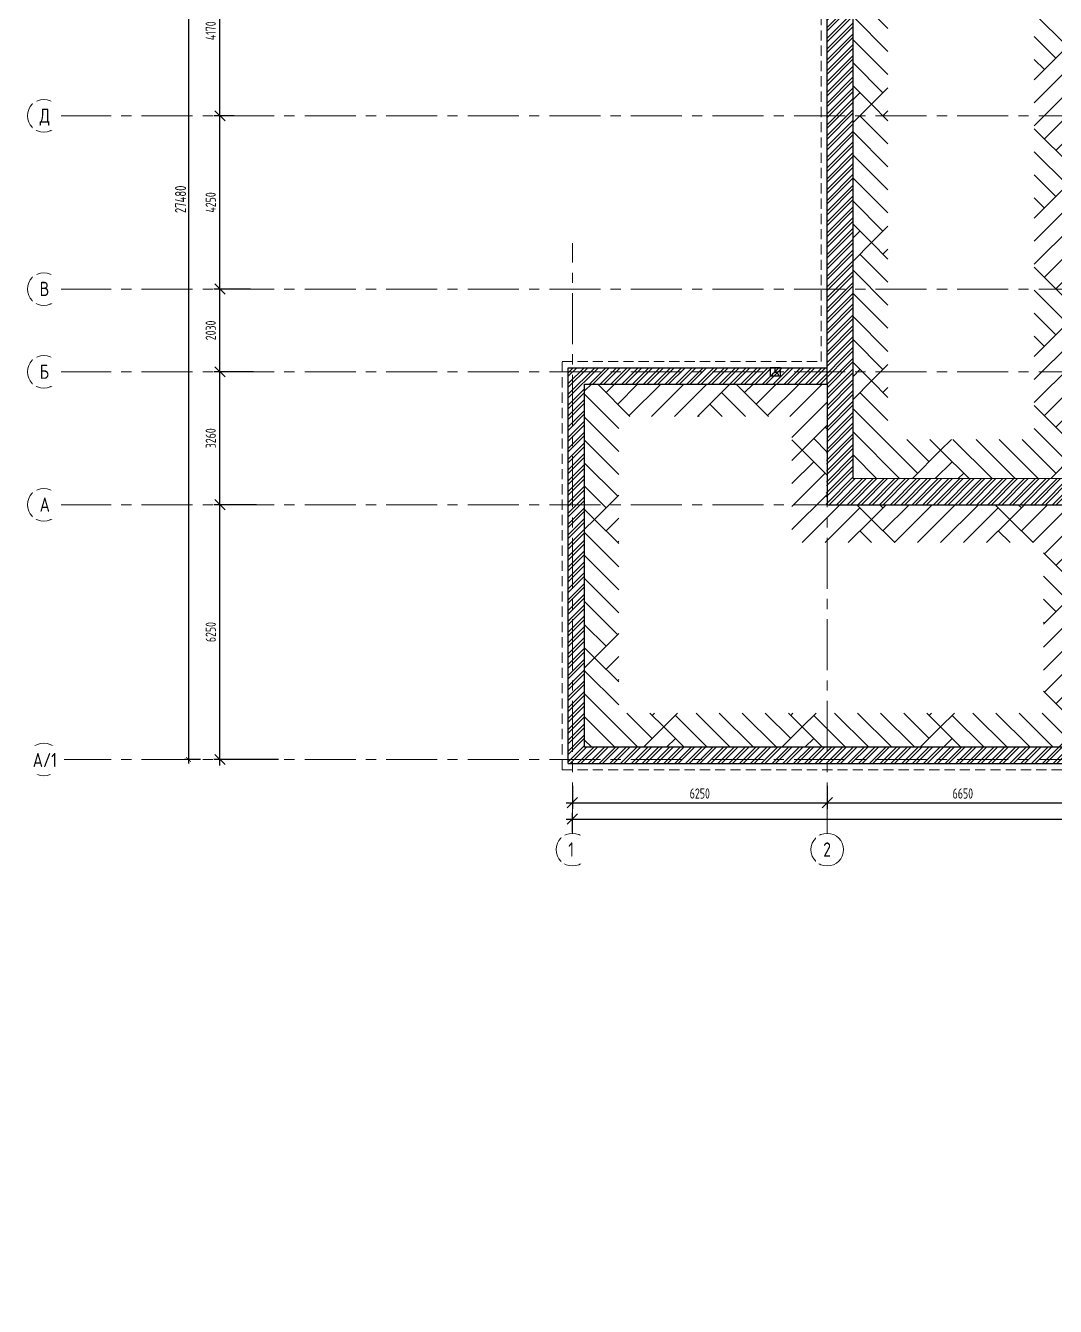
# Model space of a CAD drawing. Header units: millimetres. Extents: x -8689834 to 9419935, y -370377 to 166066.
# Drawn here: x -360149 to -334898, y 41791 to 73207 of the extents above; entities that cross this region are included whole.
import ezdxf
from ezdxf import colors
from ezdxf.entities.mleader import LeaderData, LeaderLine
from ezdxf.math import Vec2, Vec3

# ---------------------------------------------------------------- set-up
doc = ezdxf.new("R2010")
doc.units = ezdxf.units.MM
doc.header["$MEASUREMENT"] = 0
doc.linetypes.add('CENTER', pattern=[2, 1.25, -0.25, 0.25, -0.25])
doc.linetypes.add('TRATTEGGIATA', pattern=[0.75, 0.5, -0.25])
doc.layers.get('0').update_dxf_attribs({"color": 250, "lineweight": 9})
for name, color, linetype, lineweight in [('1 этаж тонкие линии!', 250, 'Continuous', 0), ('АР_МосжилНии_Стены', 127, 'Continuous', 30), ('АР_Оси', 195, 'Continuous', 9), ('АР_Оси размеры', 164, 'Continuous', 9), ('АР_Отметки', 250, 'Continuous', 15), ('АР_Штриховка кирпич', 250, 'Continuous', 9), ('Подвал', 250, 'Continuous', 30), ('тх разм', 250, 'Continuous', 9)]:
    doc.layers.add(name, color=color, linetype=linetype, lineweight=lineweight)
doc.styles.add('ISOCPEUR', font='isocpeur.ttf', dxfattribs={"width": 0.7})
doc.styles.add('ГОСТ 2.304', font='isocpeur.ttf', dxfattribs={"width": 0.7})
doc.dimstyles.new('R_100', dxfattribs={"dimtxt": 270, "dimasz": 120, "dimexe": 100, "dimexo": 0, "dimgap": 60, "dimtad": 1, "dimdec": 0, "dimrnd": 5, "dimzin": 0, "dimdsep": 46, "dimtxsty": 'ISOCPEUR', "dimblk": 'ARCHTICK', "dimcen": 0, "dimdle": 100, "dimclrd": 256, "dimclre": 256, "dimclrt": 256, "dimadec": 0, "dimazin": 0, "dimtfac": 2, "dimtdec": 0, "dimtofl": 0, "dimtmove": 1, "dimatfit": 3, "dimfxl": 1, "dimtvp": 3, "dimtolj": 1, "dimtzin": 0, "dimarcsym": 0})
doc.dimstyles.new('СПДС', dxfattribs={"dimscale": 100, "dimtxt": 2.5, "dimasz": 2.5, "dimexe": 1.5, "dimexo": 0, "dimgap": 1, "dimtad": 1, "dimdec": 0, "dimrnd": 1, "dimtxsty": 'ГОСТ 2.304', "dimblk": 'OBLIQUE', "dimcen": 2.5, "dimdle": 1.5, "dimadec": 0, "dimazin": 2, "dimtfac": 0.75, "dimtdec": 0, "dimtmove": 1, "dimatfit": 3, "dimfxl": 1, "dimtolj": 1, "dimarcsym": 1})

# ---------------------------------------------------------------- blocks, each defined once
blk = doc.blocks.new('_Oblique')
at = {"color": 0, "linetype": 'ByBlock', "lineweight": -2}
blk.add_line((-0.5, -0.5), (0.5, 0.5), dxfattribs=at)
blk = doc.blocks.new('*D480')
at = {"layer": 'АР_Оси размеры', "color": 0, "lineweight": -2, "ltscale": 100, "transparency": 16777216}
for p, q in [((-355385, 55056), (-355385, 61606)), ((-354486, 61456), (-355535, 61456)), ((-353951, 55206), (-355535, 55206))]:
    blk.add_line(p, q, dxfattribs=at)
at = {"layer": 'АР_Оси размеры', "color": 0, "lineweight": -2, "ltscale": 100, "transparency": 16777216, "xscale": 250, "yscale": 250, "zscale": 250}
for p, rotation in [((-355385, 61456), 90), ((-355385, 55206), 270)]:
    blk.add_blockref('_Oblique', p, dxfattribs=dict(at, rotation=rotation))
at = {"layer": 'АР_Оси размеры', "color": 0, "ltscale": 100, "transparency": 16777216, "insert": (-355610, 58331), "char_height": 250, "attachment_point": 5, "rotation": 90, "style": 'ГОСТ 2.304'}
blk.add_mtext('\\A1;6250', dxfattribs=at)
blk = doc.blocks.new('*D481')
at = {"layer": 'АР_Оси размеры', "color": 0, "lineweight": -2, "ltscale": 100, "transparency": 16777216}
for p, q in [((-355385, 61306), (-355385, 64866)), ((-354563, 64716), (-355535, 64716)), ((-354486, 61456), (-355535, 61456))]:
    blk.add_line(p, q, dxfattribs=at)
at = {"layer": 'АР_Оси размеры', "color": 0, "lineweight": -2, "ltscale": 100, "transparency": 16777216, "xscale": 250, "yscale": 250, "zscale": 250}
for p, rotation in [((-355385, 64716), 90), ((-355385, 61456), 270)]:
    blk.add_blockref('_Oblique', p, dxfattribs=dict(at, rotation=rotation))
at = {"layer": 'АР_Оси размеры', "color": 0, "ltscale": 100, "transparency": 16777216, "insert": (-355610, 63086), "char_height": 250, "attachment_point": 5, "rotation": 90, "style": 'ГОСТ 2.304'}
blk.add_mtext('\\A1;3260', dxfattribs=at)
blk = doc.blocks.new('*D462')
at = {"layer": 'АР_Оси размеры', "color": 0, "lineweight": -2, "ltscale": 100, "transparency": 16777216}
for p, q in [((-354637, 66746), (-355535, 66746)), ((-355385, 64566), (-355385, 66896)), ((-354563, 64716), (-355535, 64716))]:
    blk.add_line(p, q, dxfattribs=at)
at = {"layer": 'АР_Оси размеры', "color": 0, "lineweight": -2, "ltscale": 100, "transparency": 16777216, "xscale": 250, "yscale": 250, "zscale": 250}
for p, rotation in [((-355385, 66746), 90), ((-355385, 64716), 270)]:
    blk.add_blockref('_Oblique', p, dxfattribs=dict(at, rotation=rotation))
at = {"layer": 'АР_Оси размеры', "color": 0, "ltscale": 100, "transparency": 16777216, "insert": (-355610, 65731), "char_height": 250, "attachment_point": 5, "rotation": 90, "style": 'ГОСТ 2.304'}
blk.add_mtext('\\A1;2030', dxfattribs=at)
blk = doc.blocks.new('*D463')
at = {"layer": 'АР_Оси размеры', "color": 0, "lineweight": -2, "ltscale": 100, "transparency": 16777216}
for p, q in [((-355385, 66596), (-355385, 71146)), ((-355035, 70996), (-355535, 70996)), ((-354637, 66746), (-355535, 66746))]:
    blk.add_line(p, q, dxfattribs=at)
at = {"layer": 'АР_Оси размеры', "color": 0, "lineweight": -2, "ltscale": 100, "transparency": 16777216, "xscale": 250, "yscale": 250, "zscale": 250}
for p, rotation in [((-355385, 70996), 90), ((-355385, 66746), 270)]:
    blk.add_blockref('_Oblique', p, dxfattribs=dict(at, rotation=rotation))
at = {"layer": 'АР_Оси размеры', "color": 0, "ltscale": 100, "transparency": 16777216, "insert": (-355610, 68871), "char_height": 250, "attachment_point": 5, "rotation": 90, "style": 'ГОСТ 2.304'}
blk.add_mtext('\\A1;4250', dxfattribs=at)
blk = doc.blocks.new('*D464')
at = {"layer": 'АР_Оси размеры', "color": 0, "lineweight": -2, "ltscale": 100, "transparency": 16777216}
for p, q in [((-354567, 75166), (-355535, 75166)), ((-355385, 70846), (-355385, 75316)), ((-355035, 70996), (-355535, 70996))]:
    blk.add_line(p, q, dxfattribs=at)
at = {"layer": 'АР_Оси размеры', "color": 0, "lineweight": -2, "ltscale": 100, "transparency": 16777216, "xscale": 250, "yscale": 250, "zscale": 250}
for p, rotation in [((-355385, 75166), 90), ((-355385, 70996), 270)]:
    blk.add_blockref('_Oblique', p, dxfattribs=dict(at, rotation=rotation))
at = {"layer": 'АР_Оси размеры', "color": 0, "ltscale": 100, "transparency": 16777216, "insert": (-355610, 73081), "char_height": 250, "attachment_point": 5, "rotation": 90, "style": 'ГОСТ 2.304'}
blk.add_mtext('\\A1;4170', dxfattribs=at)
blk = doc.blocks.new('*D491')
at = {"layer": 'АР_Оси размеры', "color": 0, "lineweight": -2, "ltscale": 100, "transparency": 16777216}
for p, q in [((-346742, 54557), (-346742, 53997)), ((-340492, 54557), (-340492, 53997)), ((-346892, 54147), (-340342, 54147))]:
    blk.add_line(p, q, dxfattribs=at)
at = {"layer": 'АР_Оси размеры', "color": 0, "lineweight": -2, "ltscale": 100, "transparency": 16777216, "xscale": 250, "yscale": 250, "zscale": 250, "rotation": 180}
blk.add_blockref('_Oblique', (-346742, 54147), dxfattribs=at)
at = {"layer": 'АР_Оси размеры', "color": 0, "lineweight": -2, "ltscale": 100, "transparency": 16777216, "xscale": 250, "yscale": 250, "zscale": 250}
blk.add_blockref('_Oblique', (-340492, 54147), dxfattribs=at)
at = {"layer": 'АР_Оси размеры', "color": 0, "ltscale": 100, "transparency": 16777216, "insert": (-343617, 54372), "char_height": 250, "attachment_point": 5, "style": 'ГОСТ 2.304'}
blk.add_mtext('\\A1;6250', dxfattribs=at)
blk = doc.blocks.new('*D492')
at = {"layer": 'АР_Оси размеры', "color": 0, "lineweight": -2, "ltscale": 100, "transparency": 16777216}
for p, q in [((-333842, 54971), (-333842, 53997)), ((-340492, 54557), (-340492, 53997)), ((-340642, 54147), (-333692, 54147))]:
    blk.add_line(p, q, dxfattribs=at)
at = {"layer": 'АР_Оси размеры', "color": 0, "lineweight": -2, "ltscale": 100, "transparency": 16777216, "xscale": 250, "yscale": 250, "zscale": 250, "rotation": 180}
blk.add_blockref('_Oblique', (-340492, 54147), dxfattribs=at)
at = {"layer": 'АР_Оси размеры', "color": 0, "lineweight": -2, "ltscale": 100, "transparency": 16777216, "xscale": 250, "yscale": 250, "zscale": 250}
blk.add_blockref('_Oblique', (-333842, 54147), dxfattribs=at)
at = {"layer": 'АР_Оси размеры', "color": 0, "ltscale": 100, "transparency": 16777216, "insert": (-337167, 54372), "char_height": 250, "attachment_point": 5, "style": 'ГОСТ 2.304'}
blk.add_mtext('\\A1;6650', dxfattribs=at)
blk = doc.blocks.new('*D490')
at = {"layer": 'АР_Оси размеры', "color": 0, "lineweight": -2, "ltscale": 100, "transparency": 16777216}
for p, q in [((-346892, 53745), (-278177, 53745)), ((-346742, 53419), (-346742, 53895)), ((-278327, 53419), (-278327, 53895))]:
    blk.add_line(p, q, dxfattribs=at)
at = {"layer": 'АР_Оси размеры', "color": 0, "lineweight": -2, "ltscale": 100, "transparency": 16777216, "xscale": 250, "yscale": 250, "zscale": 250, "rotation": 180}
blk.add_blockref('_Oblique', (-346742, 53745), dxfattribs=at)
at = {"layer": 'АР_Оси размеры', "color": 0, "lineweight": -2, "ltscale": 100, "transparency": 16777216, "xscale": 250, "yscale": 250, "zscale": 250}
blk.add_blockref('_Oblique', (-278327, 53745), dxfattribs=at)
at = {"layer": 'АР_Оси размеры', "color": 0, "ltscale": 100, "transparency": 16777216, "insert": (-313012, 53970), "char_height": 250, "attachment_point": 5, "style": 'ГОСТ 2.304'}
blk.add_mtext('\\A1;68415', dxfattribs=at)
blk = doc.blocks.new('_DotSmall')
at = {"color": 0, "linetype": 'ByBlock', "const_width": 0.5}
blk.add_lwpolyline([(-0.0625, 0, 1), (0.0625, 0, 1)], format="xyb", close=True, dxfattribs=at)
blk = doc.blocks.new('_ArchTick')
at = {"color": 0, "linetype": 'ByBlock', "const_width": 0.15}
blk.add_lwpolyline([(-0.5, -0.5), (0.5, 0.5)], dxfattribs=at)
blk = doc.blocks.new('*D758')
at = {"layer": 'тх разм', "lineweight": -2, "ltscale": 500, "transparency": 16777216}
for p, q in [((-355020, 82686), (-356255, 82686)), ((-356155, 82786), (-356155, 55106)), ((-355864, 55206), (-356255, 55206))]:
    blk.add_line(p, q, dxfattribs=at)
at = {"layer": 'тх разм', "lineweight": -2, "ltscale": 500, "transparency": 16777216, "xscale": 120, "yscale": 120, "zscale": 120}
for p, rotation in [((-356155, 82686), 90), ((-356155, 55206), 270)]:
    blk.add_blockref('_ArchTick', p, dxfattribs=dict(at, rotation=rotation))
at = {"layer": 'тх разм', "lineweight": 13, "ltscale": 500, "transparency": 16777216, "insert": (-356350, 68946), "char_height": 270, "attachment_point": 5, "rotation": 90, "style": 'ISOCPEUR'}
blk.add_mtext('\\A1;27480', dxfattribs=at)

msp = doc.modelspace()

# ---------------------------------------------------------------- hatches: boundary and pattern name
at = {"layer": '1 этаж тонкие линии!', "ltscale": 100, "transparency": 33554559}
h = msp.add_hatch(dxfattribs=at)
h.set_pattern_fill('AR-PARQ1', scale=200, angle=45, style=0)
h.paths.add_polyline_path([(-339005.1, 81057.8), (-335415.1, 81057.8), (-335415.1, 63056), (-339005.1, 63056)], flags=16)
h.paths.add_polyline_path([(-339852.1, 82045.5), (-334484.7, 82050.5), (-334484.7, 62098), (-339852.7, 62093)])
h = msp.add_hatch(dxfattribs=at)
h.set_pattern_fill('AR-PARQ1', scale=200, angle=45, style=0)
h.paths.add_polyline_path([(-335193, 56344.5), (-345603.8, 56344.5), (-345600.6, 63622.4), (-341357.6, 63622.4), (-341357.6, 60525.8), (-335189.8, 60525.8)], flags=16)
h.paths.add_polyline_path([(-334239.8, 55506.5), (-346441.8, 55506.5), (-346441.8, 64415), (-340493.3, 64415), (-340493.3, 61455.7), (-334239.8, 61455.7)])
at = {"layer": 'АР_Штриховка кирпич', "ltscale": 100}
h = msp.add_hatch(dxfattribs=at)
h.set_pattern_fill('ANSI32', scale=500)
h.paths.add_polyline_path([(-339853.3, 82050.5), (-330106.8, 82051.5), (-330106.8, 80969.2), (-329468.3, 80969), (-329468.3, 82685.7), (-329576.8, 82685.7), (-329971.8, 82685.8), (-340493.3, 82685.7), (-340493.3, 64815.7), (-346842, 64815.7), (-346842, 55105.7), (-333741.7, 55105.7), (-333741.7, 61455.7), (-332347.9, 61455.7), (-332347.9, 62094), (-334239.8, 62094), (-334239.8, 55506.5), (-346441.8, 55506.5), (-346441.1, 64415), (-340492.6, 64415), (-340517.6, 61455.7), (-334214, 61455.7), (-334225.3, 62094.7), (-339853.3, 62094.7), (-339853.4, 64904.6)])

# ---------------------------------------------------------------- linework, layer by layer
at = {"color": 7, "linetype": 'TRATTEGGIATA', "ltscale": 500}
for p, q in [((-340642, 64965.7), (-340642, 81894.9)), ((-346992, 64965.7), (-340642, 64965.7)), ((-346992, 54955.7), (-346992, 64965.7)), ((-346992, 54955.7), (-333591.7, 54955.7))]:
    msp.add_line(p, q, dxfattribs=at)
at = {"layer": 'АР_МосжилНии_Стены', "color": 7, "ltscale": 100}
for p, q in [((-340491.8, 64415), (-340491.8, 82685.7)), ((-339853.3, 62095.5), (-339853.3, 82050.5)), ((-346842, 55105.7), (-346842, 64815.7)), ((-346842, 64815.7), (-340491.8, 64815.7)), ((-334484.7, 62094), (-339853.3, 62095.5)), ((-346842, 55105.7), (-333741.6, 55105.7))]:
    msp.add_line(p, q, dxfattribs=at)
for points in [[(-341890.8, 64616.1), (-341640.5, 64616.1), (-341640.5, 64815.7), (-341890.8, 64815.7)], [(-334239.8, 55506.5), (-346441.8, 55506.5), (-346441.8, 64415), (-340491.8, 64415), (-340491.8, 61455.7), (-334239.8, 61455.7)]]:
    msp.add_lwpolyline(points, close=True, dxfattribs=at)
at = {"layer": 'АР_Оси', "color": 7, "linetype": 'CENTER', "ltscale": 1000}
for p, q in [((-340492, 53394.4), (-340492, 87278.3)), ((-359305.8, 70995.7), (-275708.6, 70995.7)), ((-346742, 53394.4), (-346742, 67872.5)), ((-359305.8, 66745.7), (-275708.6, 66745.7)), ((-359305.8, 64715.7), (-275708.6, 64715.7)), ((-359305.8, 61455.7), (-289924.6, 61455.7)), ((-359305.8, 55205.7), (-275708.6, 55205.7))]:
    msp.add_line(p, q, dxfattribs=at)
at = {"layer": 'АР_Оси', "color": 7, "ltscale": 0.5}
for centre in [(-359705.8, 70995.7), (-359705.8, 66745.7), (-359705.8, 64715.7), (-359705.8, 61455.7), (-359705.8, 55205.7), (-346742, 52994.4), (-340492, 52994.4)]:
    msp.add_circle(centre, 400, dxfattribs=at)
at = {"layer": 'Подвал', "color": 7, "ltscale": 100}
msp.add_line((-341765.7, 64696.9), (-341765.7, 64815.7), dxfattribs=at)
msp.add_arc((-341765.7, 64616.1), 80.7, 0, 180, dxfattribs=at)

# ---------------------------------------------------------------- dimensions: what is measured, and where the dimension line sits
at = {"layer": 'АР_Оси размеры', "color": 7, "ltscale": 100}
for base, p1, p2, picture, middle in [((-355384.8, 75165.7), (-355034.9, 70995.7), (-354566.9, 75165.7), '*D464', (-355609.8, 73080.7)), ((-355384.8, 70995.7), (-354636.9, 66745.7), (-355034.9, 70995.7), '*D463', (-355609.8, 68870.7)), ((-355384.8, 66745.7), (-354563.3, 64715.7), (-354636.9, 66745.7), '*D462', (-355609.8, 65730.7)), ((-355384.8, 64715.7), (-354486.1, 61455.7), (-354563.3, 64715.7), '*D481', (-355609.8, 63085.7)), ((-355384.8, 61455.7), (-353951, 55205.7), (-354486.1, 61455.7), '*D480', (-355609.8, 58330.7))]:
    dim = msp.add_linear_dim(base=base, p1=p1, p2=p2, angle=90, dimstyle='СПДС', dxfattribs=at)
    dim.commit()
    dim.dimension.update_dxf_attribs({"geometry": picture, "text_midpoint": middle})
for base, p1, p2, picture, middle in [((-333842, 54147.1), (-340492, 54557), (-333842, 54970.9), '*D492', (-337167, 54372.1)), ((-340492, 54147.1), (-346742, 54557), (-340492, 54557), '*D491', (-343617, 54372.1))]:
    dim = msp.add_linear_dim(base=base, p1=p1, p2=p2, dimstyle='СПДС', dxfattribs=at)
    dim.commit()
    dim.dimension.update_dxf_attribs({"geometry": picture, "text_midpoint": middle})
at = {"layer": 'тх разм', "color": 7, "lineweight": 13, "ltscale": 500}
dim = msp.add_linear_dim(base=(-356155.3, 55205.7), p1=(-355020.4, 82685.7), p2=(-355863.8, 55205.7), angle=90, dimstyle='R_100', override={"dimpost": '\\X', "dimfxl": 2.5, "dimarcsym": 2}, dxfattribs=at)
dim.commit()
dim.dimension.update_dxf_attribs({"geometry": '*D758', "text_midpoint": (-356350.3, 68945.7)})

# ---------------------------------------------------------------- leaders
at = {"layer": 'АР_Отметки', "color": 7}
ml = msp.add_multileader_mtext('Standard', dxfattribs=at)
ml.set_content('{\\W0.8;-2,430}', color=7, style='ISOCPEUR')
ml.set_leader_properties(color=256, linetype='Continuous', lineweight=-1)
ml.set_arrow_properties(name='DOTSMALL')
ml.build(insert=Vec2(0, 0))
ml.multileader.update_dxf_attribs({"has_text_frame": 1, "text_left_attachment_type": 4, "text_right_attachment_type": 4, "dogleg_length": 100, "arrow_head_size": 180})
ctx = ml.context
ctx.base_point, ctx.char_height, ctx.arrow_head_size, ctx.landing_gap_size, ctx.plane_origin = Vec3(-336711.9, 117132.7), 250, 180, 50, Vec3(-335659.2, 115477.5)
ctx.left_attachment, ctx.right_attachment = 4, 4
notes = []
notes.append((ctx, [(0, (0, 0, 0), (0, 0), (1, 0), 1, [])]))
ctx.mtext.insert, ctx.mtext.width, ctx.mtext.line_spacing_style, ctx.mtext.flow_direction = Vec3(-336661.9, 117466), 852.697, 2, 5
for ctx, leaders in notes:
    for number, flags, end, landing, length, lines in leaders:
        leader = LeaderData()
        leader.index, (leader.has_last_leader_line, leader.has_dogleg_vector, leader.attachment_direction) = number, flags
        leader.last_leader_point, leader.dogleg_vector, leader.dogleg_length = Vec3(end), Vec3(landing), length
        for number, points, colour, breaks in lines:
            line = LeaderLine()
            line.index, line.vertices, line.color, line.breaks = number, Vec3.list(points), colors.encode_raw_color(colour), breaks
            leader.lines.append(line)
        ctx.leaders.append(leader)

# ---------------------------------------------------------------- next in the draw order: texts
at = {"layer": 'АР_Оси', "color": 7, "char_height": 350, "attachment_point": 1, "line_spacing_factor": 1.149209, "style": 'ГОСТ 2.304', "bg_fill": 2}
for s, insert in [('{\\W0.8;Д}', (-359805.6, 71173.5)), ('{\\W0.8;В}', (-359805.6, 66923.5)), ('{\\W0.8;Б}', (-359805.6, 64893.5)), ('{\\W0.8;А}', (-359805.6, 61633.5)), ('{\\W0.8;1}', (-346841.8, 53172.2))]:
    msp.add_mtext(s, dxfattribs=dict(at, insert=insert))
for s, insert, width in [('{\\W0.8;А/1}', (-359974.5, 55368.5), 1.455191522836685e-11), ('{\\W0.8;2}', (-340591.8, 53172.2), 114.629)]:
    msp.add_mtext(s, dxfattribs=dict(at, insert=insert, width=width))

# ---------------------------------------------------------------- next in the draw order: dimensions: what is measured, and where the dimension line sits
at = {"layer": 'АР_Оси размеры', "color": 7, "ltscale": 100}
dim = msp.add_linear_dim(base=(-278327, 53745), p1=(-346742, 53419.4), p2=(-278327, 53419.4), dimstyle='СПДС', dxfattribs=at)
dim.commit()
dim.dimension.update_dxf_attribs({"geometry": '*D490', "text_midpoint": (-313012, 53745), "dimtype": 160})

# ---------------------------------------------------------------- next in the draw order: leaders
at = {"layer": 'АР_Отметки', "color": 7}
ml = msp.add_multileader_mtext('Standard', dxfattribs=at)
ml.set_content('{\\W0.8;-2,730}', color=7, style='ISOCPEUR')
ml.set_leader_properties(color=256, linetype='Continuous', lineweight=-1)
ml.set_arrow_properties(name='DOTSMALL')
ml.build(insert=Vec2(0, 0))
ml.multileader.update_dxf_attribs({"has_text_frame": 1, "text_left_attachment_type": 4, "text_right_attachment_type": 4, "dogleg_length": 100, "arrow_head_size": 180})
ctx = ml.context
ctx.base_point, ctx.char_height, ctx.arrow_head_size, ctx.landing_gap_size, ctx.plane_origin = Vec3(-346825.1, 101700.9), 250, 180, 50, Vec3(-346781.5, 100422.8)
ctx.left_attachment, ctx.right_attachment = 4, 4
notes = []
notes.append((ctx, [(0, (0, 0, 0), (0, 0), (1, 0), 1, [])]))
ctx.mtext.insert, ctx.mtext.width, ctx.mtext.defined_height, ctx.mtext.line_spacing_style, ctx.mtext.flow_direction = Vec3(-346775.1, 102034.3), 769.989, 343.9, 2, 5
ml = msp.add_multileader_mtext('Standard', dxfattribs=at)
ml.set_content('{\\W0.8;-2,780}', color=7, style='ISOCPEUR')
ml.set_leader_properties(color=256, linetype='Continuous', lineweight=-1)
ml.set_arrow_properties(name='DOTSMALL')
ml.build(insert=Vec2(0, 0))
ml.multileader.update_dxf_attribs({"has_text_frame": 1, "text_left_attachment_type": 4, "text_right_attachment_type": 4, "dogleg_length": 100, "arrow_head_size": 180})
ctx = ml.context
ctx.base_point, ctx.char_height, ctx.arrow_head_size, ctx.landing_gap_size, ctx.plane_origin = Vec3(-348571.1, 101311.4), 250, 180, 50, Vec3(-348527.5, 100033.3)
ctx.left_attachment, ctx.right_attachment = 4, 4
notes.append((ctx, [(0, (0, 0, 0), (0, 0), (1, 0), 1, [])]))
ctx.mtext.insert, ctx.mtext.width, ctx.mtext.defined_height, ctx.mtext.line_spacing_style, ctx.mtext.flow_direction = Vec3(-348521.1, 101644.7), 769.989, 343.9, 2, 5
ml = msp.add_multileader_mtext('Standard', dxfattribs=at)
ml.set_content('{\\W0.8;-2,730}', color=7, style='ISOCPEUR')
ml.set_leader_properties(color=256, linetype='Continuous', lineweight=-1)
ml.set_arrow_properties(name='DOTSMALL')
ml.build(insert=Vec2(0, 0))
ml.multileader.update_dxf_attribs({"has_text_frame": 1, "text_left_attachment_type": 4, "text_right_attachment_type": 4, "dogleg_length": 100, "arrow_head_size": 180})
ctx = ml.context
ctx.base_point, ctx.char_height, ctx.arrow_head_size, ctx.landing_gap_size, ctx.plane_origin = Vec3(-343122.5, 91149.4), 250, 180, 50, Vec3(-347781, 87297.1)
ctx.left_attachment, ctx.right_attachment = 4, 4
notes.append((ctx, [(0, (0, 0, 0), (0, 0), (1, 0), 1, [])]))
ctx.mtext.insert, ctx.mtext.width, ctx.mtext.defined_height, ctx.mtext.line_spacing_style, ctx.mtext.flow_direction = Vec3(-343072.5, 91482.7), 769.989, 343.9, 2, 5
for ctx, leaders in notes:
    for number, flags, end, landing, length, lines in leaders:
        leader = LeaderData()
        leader.index, (leader.has_last_leader_line, leader.has_dogleg_vector, leader.attachment_direction) = number, flags
        leader.last_leader_point, leader.dogleg_vector, leader.dogleg_length = Vec3(end), Vec3(landing), length
        for number, points, colour, breaks in lines:
            line = LeaderLine()
            line.index, line.vertices, line.color, line.breaks = number, Vec3.list(points), colors.encode_raw_color(colour), breaks
            leader.lines.append(line)
        ctx.leaders.append(leader)

doc.saveas('drawing.dxf')
